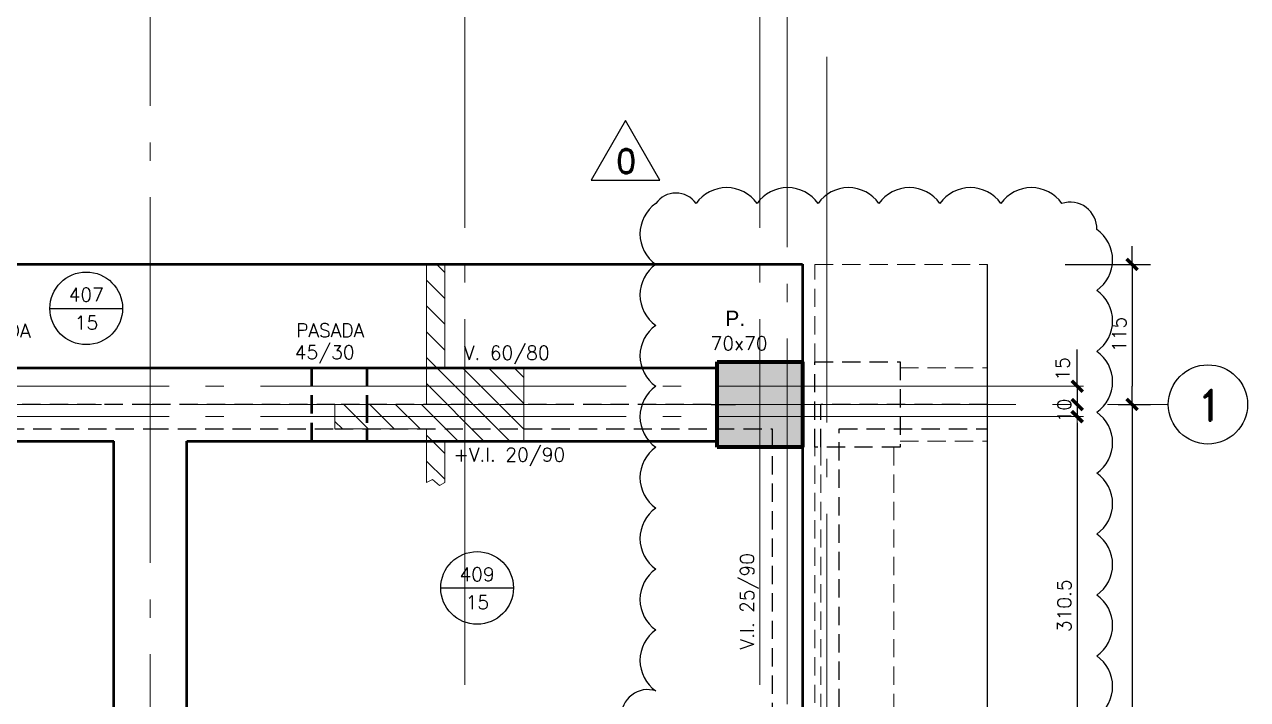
# Model space of a CAD drawing. Extents: x -4305 to 9892, y 67 to 16323.
# Drawn here: x 3632 to 4635, y 2786 to 3340 of the extents above; entities that cross this region are included whole.
import ezdxf
from ezdxf.enums import TextEntityAlignment as Align

# ---------------------------------------------------------------- set-up
doc = ezdxf.new("R2010")
doc.units = 0
doc.header["$LTSCALE"] = 30
doc.header["$MEASUREMENT"] = 0
doc.linetypes.add('DASHED', pattern=[0.75, 0.5, -0.25])
doc.linetypes.add('EJES', pattern=[12.5, 10, -1, 0.5, -1])
doc.layers.get('0').update_dxf_attribs({"linetype": 'CONTINUOUS'})
for name, color, linetype in [('RLA-BORDE DE LOSAS', 3, 'CONTINUOUS'), ('RLA-MURO INV DILATADO', 2, 'DASHED'), ('RLE-COTAS1', 2, 'CONTINUOUS'), ('RLE-LOSAS', 3, 'CONTINUOUS'), ('RLE-REVISION 0', 1, 'CONTINUOUS'), ('RLE-SEGMENTOS1', 2, 'DASHED')]:
    doc.layers.add(name, color=color, linetype=linetype)
for name, color, linetype, lineweight in [('RLE-CORTES-ABATIDOS', 1, 'CONTINUOUS', 15), ('RLE-COTAS', 2, 'CONTINUOUS', 9), ('RLE-EJE', 3, 'CONTINUOUS', 25), ('RLE-EJES', 1, 'EJES', 15), ('RLE-LOSA', 90, 'CONTINUOUS', 15), ('RLE-PILAR', 5, 'CONTINUOUS', 25), ('RLE-PROYECCION', 2, 'DASHED', 15), ('RLE-SOLID', 252, 'CONTINUOUS', 15), ('RLE-TEXTO-1', 9, 'CONTINUOUS', 9), ('RLE-VIGA', 3, 'CONTINUOUS', 15)]:
    doc.layers.add(name, color=color, linetype=linetype, lineweight=lineweight)
doc.styles.add('Arial_3', font='arial.ttf', dxfattribs={"height": 0.25})
doc.styles.add('ROMAND', font='romand', dxfattribs={"height": 31.5})
doc.styles.add('ROMANS', font='romans.shx', dxfattribs={"height": 11.25})
doc.linetypes.add('ZIGZAG', pattern='A,0.0001,-0.2,[131,ltypeshp.shx,S=0.2,R=0,X=-0.2,Y=0],-0.4,[131,ltypeshp.shx,S=0.2,R=180,X=0.2,Y=0],-0.2', length=0.8001)
doc.dimstyles.new('ING-50', dxfattribs={"dimscale": 50, "dimtxt": 0.27, "dimasz": 0.3, "dimexe": 0, "dimexo": 0, "dimgap": 0.1, "dimtad": 1, "dimdec": 1, "dimzin": 12, "dimdsep": 46, "dimtxsty": 'ROMANS', "dimblk": 'TICK1', "dimblk1": 'TICK1', "dimblk2": 'TICK1', "dimcen": 0.09, "dimclrd": 2, "dimclre": 1, "dimclrt": 3, "dimadec": 0, "dimazin": 0, "dimtfac": 1, "dimtdec": 0, "dimtix": 1, "dimtmove": 2, "dimatfit": 3, "dimldrblk": 'TICK1', "dimfxl": 0, "dimfxlon": 1, "dimtolj": 1, "dimtzin": 0, "dimarcsym": 0})

# ---------------------------------------------------------------- blocks, each defined once
blk = doc.blocks.new('TICK1')
at = {"color": 2}
for points in [[(0, 0), (-1, 0)], [(0, 0), (1, 0)]]:
    blk.add_lwpolyline(points, dxfattribs=at)
at = {"color": 2, "const_width": 0.2}
blk.add_lwpolyline([(-0.3, -0.3), (0.3, 0.3)], dxfattribs=at)
blk = doc.blocks.new('*D45')
at = {"layer": 'RLE-COTAS', "color": 2, "lineweight": -2, "transparency": 16777216}
blk.add_line((4540.5, 3012.9), (4540.5, 1427.9), dxfattribs=at)
at = {"layer": 'RLE-COTAS', "color": 2, "lineweight": -2, "transparency": 16777216, "xscale": 15, "yscale": 15, "zscale": 15}
for p, rotation in [((4540.5, 3027.9), 90), ((4540.5, 1412.9), 270)]:
    blk.add_blockref('TICK1', p, dxfattribs=dict(at, rotation=rotation))
at = {"layer": 'RLE-COTAS', "color": 3, "transparency": 16777216, "insert": (4529.9, 2220.4), "char_height": 11.25, "width": 44.301, "attachment_point": 5, "rotation": 90, "style": 'ROMANS'}
blk.add_mtext('\\A1;1615', dxfattribs=at)
blk = doc.blocks.new('*D64')
at = {"layer": 'RLE-COTAS', "color": 2, "lineweight": -2, "transparency": 16777216}
blk.add_line((4540.5, 3012.9), (4540.5, 1427.9), dxfattribs=at)
at = {"layer": 'RLE-COTAS', "color": 2, "lineweight": -2, "transparency": 16777216, "xscale": 15, "yscale": 15, "zscale": 15}
for p, rotation in [((4540.5, 3027.9), 90), ((4540.5, 1412.9), 270)]:
    blk.add_blockref('TICK1', p, dxfattribs=dict(at, rotation=rotation))
at = {"layer": 'RLE-COTAS', "color": 3, "transparency": 16777216, "insert": (4529.9, 2220.4), "char_height": 11.25, "width": 44.301, "attachment_point": 5, "rotation": 90, "style": 'ROMANS'}
blk.add_mtext('\\A1;1615', dxfattribs=at)
blk = doc.blocks.new('*D65')
at = {"layer": 'RLE-COTAS', "color": 2, "lineweight": -2, "transparency": 16777216}
for p, q in [((4495.5, 3057.9), (4495.5, 3072.9)), ((4495.5, 3042.9), (4495.5, 3027.9)), ((4495.5, 3012.9), (4495.5, 2997.9))]:
    blk.add_line(p, q, dxfattribs=at)
at = {"layer": 'RLE-COTAS', "color": 2, "lineweight": -2, "transparency": 16777216, "xscale": 15, "yscale": 15, "zscale": 15}
for p, rotation in [((4495.5, 3042.9), 270), ((4495.5, 3027.9), 90)]:
    blk.add_blockref('TICK1', p, dxfattribs=dict(at, rotation=rotation))
at = {"layer": 'RLE-COTAS', "color": 3, "transparency": 16777216, "insert": (4477.9, 3047.4), "char_height": 11.25, "width": 22.151, "attachment_point": 1, "rotation": 90, "line_spacing_factor": 0.941778, "style": 'ROMANS'}
blk.add_mtext('\\A1;15', dxfattribs=at)
blk = doc.blocks.new('*D66')
at = {"layer": 'RLE-COTAS', "color": 2, "lineweight": -2, "transparency": 16777216}
for p, q in [((4495.5, 3042.9), (4495.5, 3057.9)), ((4495.5, 3027.9), (4495.5, 3017.9)), ((4495.5, 3002.9), (4495.5, 2987.9))]:
    blk.add_line(p, q, dxfattribs=at)
at = {"layer": 'RLE-COTAS', "color": 2, "lineweight": -2, "transparency": 16777216, "xscale": 15, "yscale": 15, "zscale": 15}
for p, rotation in [((4495.5, 3027.9), 270), ((4495.5, 3017.9), 90)]:
    blk.add_blockref('TICK1', p, dxfattribs=dict(at, rotation=rotation))
at = {"layer": 'RLE-COTAS', "color": 3, "transparency": 16777216, "insert": (4484.9, 3022.9), "char_height": 11.25, "width": 22.151, "attachment_point": 5, "rotation": 90, "style": 'ROMANS'}
blk.add_mtext('\\A1;10', dxfattribs=at)
blk = doc.blocks.new('*D67')
at = {"layer": 'RLE-COTAS', "color": 2, "lineweight": -2, "transparency": 16777216}
blk.add_line((4495.5, 3002.9), (4495.5, 2722.4), dxfattribs=at)
at = {"layer": 'RLE-COTAS', "color": 2, "lineweight": -2, "transparency": 16777216, "xscale": 15, "yscale": 15, "zscale": 15}
for p, rotation in [((4495.5, 3017.9), 90), ((4495.5, 2707.4), 270)]:
    blk.add_blockref('TICK1', p, dxfattribs=dict(at, rotation=rotation))
at = {"layer": 'RLE-COTAS', "color": 3, "transparency": 16777216, "insert": (4484.9, 2862.7), "char_height": 11.25, "width": 49.952, "attachment_point": 5, "rotation": 90, "style": 'ROMANS'}
blk.add_mtext('\\A1;310.5', dxfattribs=at)
blk = doc.blocks.new('RLE-ETIQUETA COLUMNA - TAG PILAR DIVIDIDO-1340790-4_')
at = {"layer": 'RLE-TEXTO-1', "insert": (-0.264, 0.165), "char_height": 0.25, "width": 0.40084, "attachment_point": 1, "style": 'Arial_3'}
blk.add_mtext('P.', dxfattribs=at)
blk = doc.blocks.new('*D21')
at = {"layer": 'RLE-COTAS1', "color": 1, "lineweight": -2, "transparency": 16777216}
for p, q in [((4485.5, 3142.9), (4555.5, 3142.9)), ((4529, 3027.9), (4555.5, 3027.9))]:
    blk.add_line(p, q, dxfattribs=at)
at = {"layer": 'RLE-COTAS1', "color": 2, "lineweight": -2, "transparency": 16777216}
blk.add_line((4540.5, 3127.9), (4540.5, 3042.9), dxfattribs=at)
at = {"layer": 'RLE-COTAS1', "color": 2, "lineweight": -2, "transparency": 16777216, "xscale": 15, "yscale": 15, "zscale": 15}
for p, rotation in [((4540.5, 3142.9), 90), ((4540.5, 3027.9), 270)]:
    blk.add_blockref('TICK1', p, dxfattribs=dict(at, rotation=rotation))
at = {"layer": 'RLE-COTAS1', "color": 3, "transparency": 16777216, "insert": (4529.9, 3085.4), "char_height": 11.25, "width": 33.226, "attachment_point": 5, "rotation": 90, "style": 'ROMANS'}
blk.add_mtext('\\A1;115', dxfattribs=at)
blk = doc.blocks.new('losa-ne')
at = {"color": 5, "linetype": 'Continuous'}
blk.add_line((-29.8, 0), (29.7, 0), dxfattribs=at)
at = {"color": 3, "linetype": 'Continuous'}
blk.add_circle((0, 0), 29.8, dxfattribs=at)
at = {"color": 3, "linetype": 'Continuous', "style": 'ROMANS'}
for tag, p in [('N%%DL', (0, 5.6)), ('ESP', (0.2, -17.4))]:
    blk.add_attdef(tag, text='', height=11.2, dxfattribs=at).set_placement(p, align=Align.CENTER)
blk = doc.blocks.new('rev-1')
at = {"color": 3}
blk.add_lwpolyline([(-0.1, 31.3), (-28.3, -17.5), (28, -17.5), (-0.1, 31.3)], dxfattribs=at)
at = {"color": 5, "linetype": 'Continuous', "style": 'ROMAND'}
blk.add_attdef('1', text='', height=20, dxfattribs=at).set_placement((0.4, -12), align=Align.CENTER)
blk = doc.blocks.new('A$C6F53220D')
at = {"layer": 'RLA-BORDE DE LOSAS', "color": 1, "linetype": 'ZIGZAG'}
blk.add_line((141.7, -1270), (141.7, 495), dxfattribs=at)
at = {"layer": 'RLA-MURO INV DILATADO', "color": 1, "linetype": 'DASHED'}
for p, q in [((141.7, 380), (5, 380)), ((5, 345), (5, 380)), ((20, 360), (141.7, 360)), ((20, -521), (20, 360))]:
    blk.add_line(p, q, dxfattribs=at)
at = {"layer": 'RLE-LOSA', "color": 1, "linetype": 'DASHED'}
for p, q in [((0, 495), (141.7, 495)), ((0, 415), (0, 495)), ((0, 0), (0, 345))]:
    blk.add_line(p, q, dxfattribs=at)
at = {"layer": 'RLE-PILAR', "color": 1, "linetype": 'DASHED'}
for p, q in [((0, 415), (70, 415)), ((0, 345), (0, 415)), ((70, 415), (70, 345)), ((70, 345), (0, 345))]:
    blk.add_line(p, q, dxfattribs=at)
at = {"layer": 'RLE-VIGA', "color": 1, "linetype": 'DASHED'}
for p, q in [((70, 410), (141.7, 410)), ((5, 345), (5, 0)), ((65, 345), (65, 0)), ((70, 350), (141.7, 350))]:
    blk.add_line(p, q, dxfattribs=at)

msp = doc.modelspace()

# ---------------------------------------------------------------- hatches: boundary and pattern name
at = {"layer": 'RLE-CORTES-ABATIDOS'}
h = msp.add_hatch(dxfattribs=at)
h.set_pattern_fill('FP_1', color=256, style=0, pattern_type=2)
h.set_pattern_definition([(135, (9312.102, 600.886), (-10.6066, -10.6066), [])])
h.paths.add_polyline_path([(3972.412, 2961.487), (3976.682, 2963.983), (3976.682, 2997.933), (4041.682, 2997.933), (4041.682, 3057.933), (3976.682, 3057.933), (3976.682, 3142.933), (3961.682, 3142.933), (3961.682, 3027.933), (3886.682, 3027.933), (3886.682, 3007.933), (3961.682, 3007.933), (3961.682, 2963.983), (3966.667, 2966.308)])
at = {"layer": 'RLE-SOLID'}
msp.add_hatch(color=256, dxfattribs=at).paths.add_polyline_path([(4270.199, 2992.933), (4270.199, 3062.933), (4200.199, 3062.933), (4200.199, 2992.933)])

# ---------------------------------------------------------------- linework, layer by layer
at = {"layer": 'RLE-CORTES-ABATIDOS'}
for p, q in [((3976.682, 3142.933), (3961.682, 3142.933)), ((3961.682, 3142.933), (3961.682, 3027.933)), ((3976.682, 3057.933), (3976.682, 3142.933)), ((4041.682, 3057.933), (3976.682, 3057.933)), ((4041.682, 2997.933), (4041.682, 3057.933)), ((3961.682, 3027.933), (3886.682, 3027.933)), ((3886.682, 3027.933), (3886.682, 3007.933)), ((3886.682, 3007.933), (3961.682, 3007.933)), ((3961.682, 3007.933), (3961.682, 2963.983)), ((3976.682, 2963.983), (3976.682, 2997.933)), ((3976.682, 2997.933), (4041.682, 2997.933)), ((3961.682, 2963.983), (3966.667, 2966.308)), ((3966.667, 2966.308), (3972.412, 2961.487)), ((3972.412, 2961.487), (3976.682, 2963.983))]:
    msp.add_line(p, q, dxfattribs=at)
at = {"layer": 'RLE-EJE'}
msp.add_circle((4602.699, 3027.933), 32.5, dxfattribs=at)
at = {"layer": 'RLE-EJES', "linetype": 'EJES', "lineweight": 9}
for p, q in [((3993.199, 3472.933), (3993.199, 967.933)), ((4235.199, 3472.933), (4235.199, 967.933)), ((4257.7, 3456.963), (4257.7, 983.583)), ((4290.2, 3313.217), (4290.2, 1007.115)), ((770.199, 3027.933), (4570.199, 3027.933))]:
    msp.add_line(p, q, dxfattribs=at)
at = {"layer": 'RLE-EJES', "linetype": 'EJES'}
for p, q in [((3735.2, 1022.933), (3735.2, 3422.933)), ((825.554, 3042.933), (4515.554, 3042.933)), ((825.554, 3017.933), (4515.554, 3017.933))]:
    msp.add_line(p, q, dxfattribs=at)
at = {"layer": 'RLE-LOSA', "color": 3, "lineweight": 50}
for p, q in [((1070.199, 3142.933), (4270.199, 3142.933)), ((4270.199, 3142.933), (4270.199, 3062.933)), ((4270.199, 2992.933), (4270.199, 2724.932))]:
    msp.add_line(p, q, dxfattribs=at)
at = {"layer": 'RLE-PILAR', "lineweight": 70}
for p, q in [((4200.199, 2992.933), (4200.199, 3062.933)), ((4200.199, 3062.933), (4270.199, 3062.933)), ((4270.199, 3062.933), (4270.199, 2992.933)), ((4270.199, 2992.933), (4200.199, 2992.933))]:
    msp.add_line(p, q, dxfattribs=at)
at = {"layer": 'RLE-PROYECCION', "lineweight": 25}
msp.add_line((4200.204, 3027.933), (4215.2, 3027.933), dxfattribs=at)
at = {"layer": 'RLE-REVISION 0'}
for points in [[(4511.551, 2771.517, 0.52056705), (4511.551, 2821.517, 0.52056705), (4511.551, 2871.517, 0.52056705), (4511.551, 2921.517, 0.52056705), (4511.551, 2971.517, 0.52056705), (4511.551, 3021.517, 0.52056705), (4511.551, 3071.517, 0.52056705), (4511.551, 3121.517, 0.52056705), (4511.551, 3171.517, 0.52056705), (4482.883, 3192.85, 0.52056705), (4432.883, 3192.85, 0.52056705), (4382.883, 3192.85, 0.52056705), (4332.883, 3192.85, 0.52056705), (4282.883, 3192.85, 0.52056705), (4232.883, 3192.85, 0.52056705), (4182.883, 3192.85, 0.52056705), (4149.879, 3192.85, 0.52056705)], [(4149.879, 3192.85, 0.52056705), (4149.879, 3142.85, 0.52056705), (4149.879, 3092.85, 0.52056705), (4149.879, 3042.85, 0.52056705), (4149.879, 2992.85, 0.52056705), (4149.879, 2942.85, 0.52056705), (4149.879, 2892.85, 0.52056705), (4149.879, 2842.85, 0.52056705), (4149.879, 2792.85, 0.52056705), (4121.443, 2771.285, 0.52056705)]]:
    msp.add_lwpolyline(points, format="xyb", dxfattribs=at)
at = {"layer": 'RLE-SEGMENTOS1', "lineweight": 50}
for p, q in [((3867.7, 2997.933), (3867.7, 3057.933)), ((3912.7, 3057.933), (3912.7, 3027.933)), ((3912.7, 3027.933), (3912.7, 3007.933)), ((3912.7, 3007.933), (3912.7, 2997.933))]:
    msp.add_line(p, q, dxfattribs=at)
at = {"layer": 'RLE-SEGMENTOS1', "lineweight": 25}
for p, q in [((3735.2, 3027.933), (3571.746, 3027.933)), ((3886.682, 3027.933), (3735.2, 3027.933)), ((4041.682, 3027.933), (3886.682, 3027.933)), ((4195.2, 3027.933), (4041.682, 3027.933)), ((4195.2, 3027.933), (4200.199, 3027.933)), ((3571.746, 3007.933), (3735.2, 3007.933)), ((3735.2, 3007.933), (3886.682, 3007.933)), ((3886.682, 3007.933), (4041.682, 3007.933)), ((4041.682, 3007.933), (4245.2, 3007.933)), ((4245.2, 3007.933), (4245.2, 2724.932))]:
    msp.add_line(p, q, dxfattribs=at)
at = {"layer": 'RLE-VIGA', "lineweight": 50}
for p, q in [((3571.746, 3057.933), (3705.2, 3057.933)), ((3705.2, 3057.933), (3765.2, 3057.933)), ((3765.2, 3057.933), (3961.682, 3057.933)), ((3961.682, 3057.933), (4041.682, 3057.933)), ((4041.682, 3057.933), (4200.199, 3057.933)), ((3571.746, 2997.933), (3705.2, 2997.933)), ((3705.2, 2167.933), (3705.2, 2997.933)), ((3765.2, 2167.933), (3765.2, 2997.933)), ((3765.2, 2997.933), (3961.682, 2997.933)), ((3961.682, 2997.933), (4041.682, 2997.933)), ((4041.682, 2997.933), (4200.199, 2997.933))]:
    msp.add_line(p, q, dxfattribs=at)

# ---------------------------------------------------------------- block references
msp.add_blockref('A$C6F53220D', (4280.199, 2647.916))
at = {"layer": 'RLE-LOSAS'}
for p, values in [((3682.65, 3106.812), {'N%%DL': '407', 'ESP': '15'}), ((4003.24, 2877.319), {'N%%DL': '409', 'ESP': '15'})]:
    msp.add_blockref('losa-ne', p, dxfattribs=at).add_auto_attribs(values)
at = {"layer": 'RLE-REVISION 0'}
msp.add_blockref('rev-1', (4125.153, 3229.617), dxfattribs=at).add_auto_attribs({'1': '0'})
at = {"layer": 'RLE-TEXTO-1', "xscale": 49.99999999999998, "yscale": 49.99999999999998, "zscale": 49.99999999999998}
msp.add_blockref('RLE-ETIQUETA COLUMNA - TAG PILAR DIVIDIDO-1340790-4_', (4219.911, 3096.637), dxfattribs=at)

# ---------------------------------------------------------------- texts
at = {"layer": 'RLE-EJE', "color": 5, "lineweight": 9, "insert": (4593.645, 3039.697), "char_height": 25, "width": 1, "attachment_point": 1, "style": 'ROMAND'}
msp.add_mtext('1', dxfattribs=at)
at = {"layer": 'RLE-TEXTO-1', "char_height": 11.25, "attachment_point": 5, "style": 'ROMANS'}
for s, insert, width in [('PASADA ', (3609.05, 3088.447), 88.58647), ('PASADA ', (3882.691, 3088.762), 88.58647), ('70x70', (4218.132, 3077.997), 56.91981), ('45/30', (3878.213, 3068.918), 52.51053), ('V. 60/80', (4027.601, 3068.434), 78.56537), ('+V.I. 20/90', (4029.727, 2984.89), 103.01684)]:
    msp.add_mtext(s, dxfattribs=dict(at, insert=insert, width=width))
at = {"layer": 'RLE-TEXTO-1', "insert": (4226.62, 2866.491), "char_height": 11.25, "width": 90.59069, "attachment_point": 5, "rotation": 90, "style": 'ROMANS'}
msp.add_mtext('V.I. 25/90', dxfattribs=at)

# ---------------------------------------------------------------- dimensions: what is measured, and where the dimension line sits
at = {"layer": 'RLE-COTAS'}
dim = msp.add_linear_dim(base=(4495.528, 3027.933), p1=(4500.528, 3042.933), p2=(4500.528, 3027.933), angle=90, dimstyle='ING-50', override={"dimexe": 0, "dimexo": 0, "dimdec": 1, "dimfxl": 0, "dimfxlon": 1}, dxfattribs=at)
dim.commit()
dim.dimension.update_dxf_attribs({"geometry": '*D65', "text_midpoint": (4485.45, 3058.478), "dimtype": 160, "text_rotation": 90})
for base, p1, p2, picture, middle in [((4495.528, 3017.933), (4500.528, 3027.933), (4500.528, 3017.933), '*D66', (4484.903, 3022.933)), ((4540.528, 1412.933), (4545.528, 3027.933), (4545.528, 1412.933), '*D45', (4529.903, 2220.433)), ((4540.528, 1412.933), (4545.528, 3027.933), (4545.528, 1412.933), '*D64', (4529.903, 2220.433)), ((4495.528, 2707.432), (4500.528, 3017.933), (4500.528, 2707.432), '*D67', (4484.903, 2862.683))]:
    dim = msp.add_linear_dim(base=base, p1=p1, p2=p2, angle=90, dimstyle='ING-50', override={"dimexe": 0, "dimexo": 0, "dimdec": 1, "dimfxl": 0, "dimfxlon": 1}, dxfattribs=at)
    dim.commit()
    dim.dimension.update_dxf_attribs({"geometry": picture, "text_midpoint": middle})
at = {"layer": 'RLE-COTAS1'}
dim = msp.add_linear_dim(base=(4540.528, 3027.933), p1=(4470.528, 3142.933), p2=(4529.03, 3027.933), angle=90, dimstyle='ING-50', override={"dimexe": 0.3, "dimexo": 0, "dimdec": 1, "dimfxl": 1.1, "dimfxlon": 1}, dxfattribs=at)
dim.commit()
dim.dimension.update_dxf_attribs({"geometry": '*D21', "text_midpoint": (4529.903, 3085.433)})

doc.saveas('drawing.dxf')
